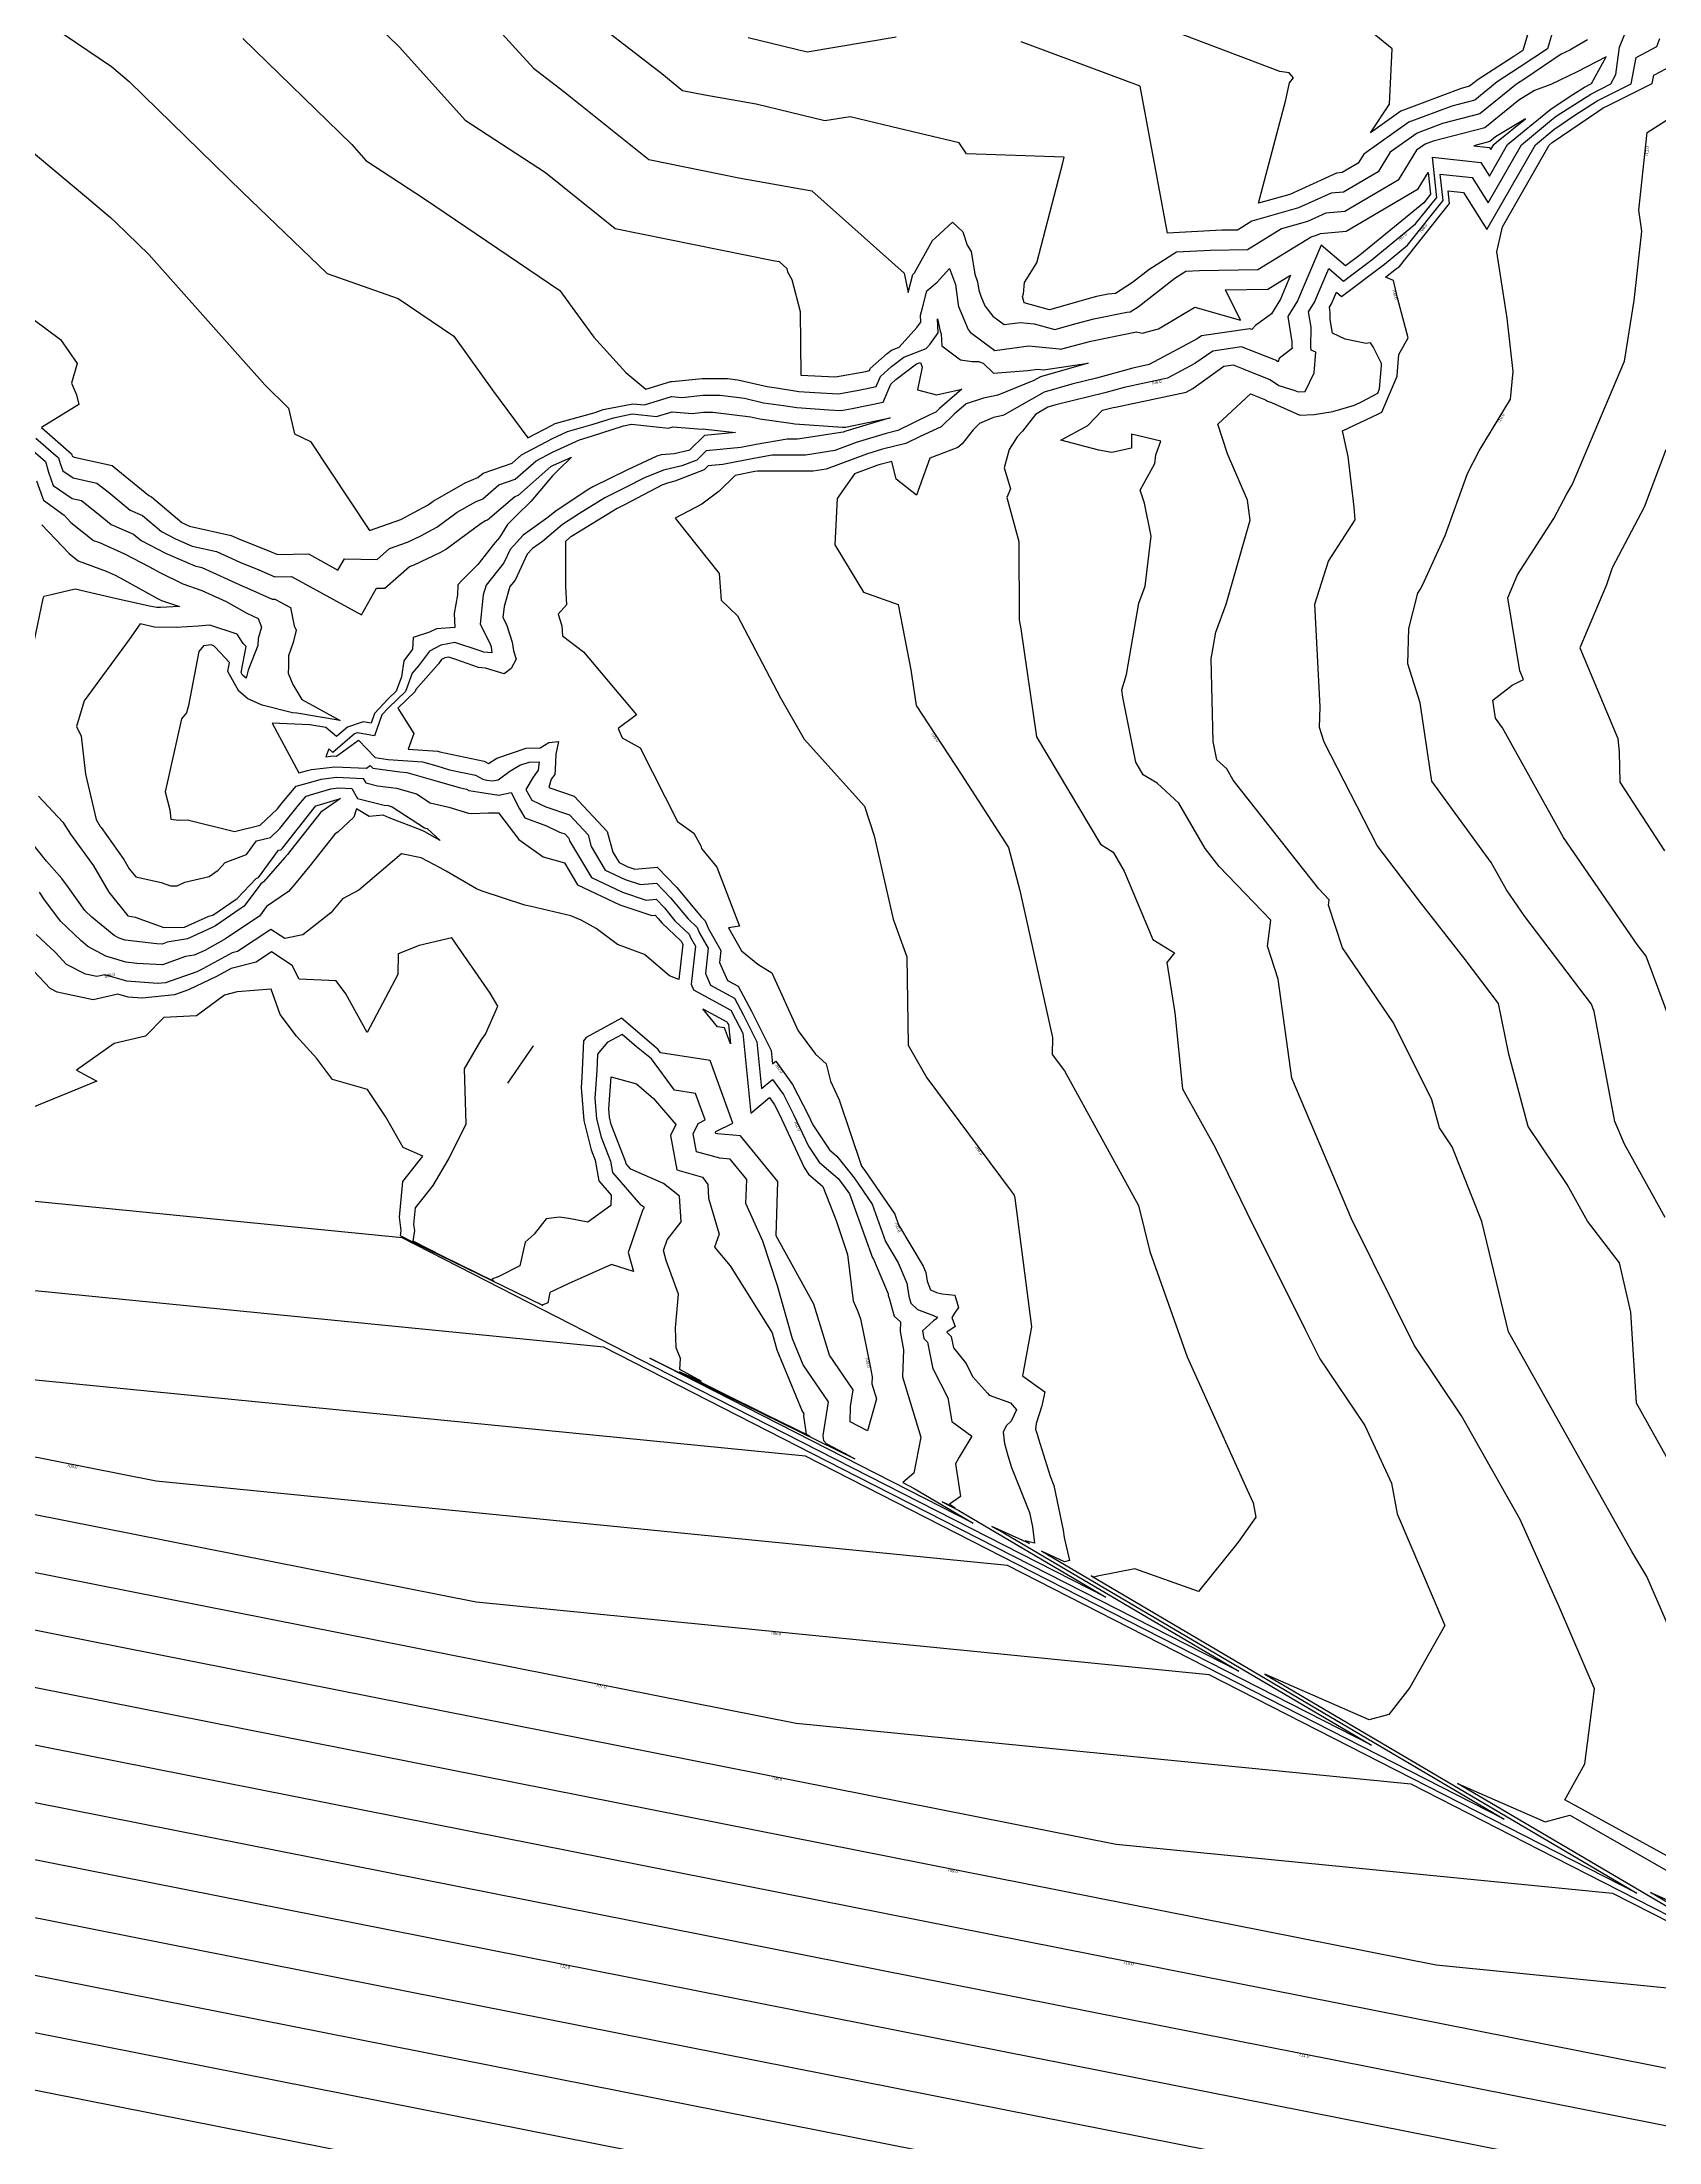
# Model space of a CAD drawing. Extents: x 1684434 to 1702565, y 997334 to 1000228.
# Drawn here: x 1698678.4 to 1698943.5, y 998950.8 to 999294.9 of the extents above; entities that cross this region are included whole.
import ezdxf

# ---------------------------------------------------------------- set-up
doc = ezdxf.new("R2010")
doc.units = 0
doc.layers.add('Default', color=7, linetype='Continuous')

msp = doc.modelspace()

# ---------------------------------------------------------------- linework, layer by layer
at = {"layer": 'Default'}
for points in [[(1698730.91, 999299.98), (1698737.03, 999294.11), (1698747.76, 999282.14), (1698760.92, 999273.52), (1698772.37, 999264.36), (1698798.25, 999259.12), (1698799.25, 999258.94), (1698800.51, 999257.82), (1698800.63, 999257.25), (1698801.35, 999256.01), (1698802.68, 999250.79), (1698802.82, 999240.35), (1698808.49, 999240.05), (1698813.46, 999240.94), (1698814.06, 999241.07), (1698814.2, 999241.41), (1698816.95, 999243.88), (1698817.65, 999244.42), (1698818.93, 999244.9), (1698821.83, 999248.12), (1698822.47, 999249.04), (1698822.43, 999250.14), (1698822.77, 999251.37), (1698823.46, 999254.13), (1698825.15, 999255.57), (1698827.21, 999257.82), (1698828.15, 999255.19), (1698828.58, 999251.86), (1698828.68, 999251.58), (1698830.26, 999247.79), (1698830.59, 999247.37), (1698834.64, 999244.38), (1698840.21, 999245.14), (1698845.15, 999244.63), (1698845.37, 999244.57), (1698845.59, 999244.63), (1698850.37, 999245.93), (1698857.84, 999247.41), (1698858.75, 999247.24), (1698861.46, 999247.95), (1698867.43, 999251.46), (1698874.9, 999249.35), (1698872.46, 999254.29), (1698879.38, 999254.4), (1698883.12, 999256.7), (1698881.46, 999252.77), (1698879.98, 999250.41), (1698877.35, 999248.46), (1698876.78, 999247.81), (1698876.41, 999247.95), (1698868.51, 999246.79), (1698867.78, 999246.27), (1698859.91, 999242.07), (1698857.25, 999241.5), (1698851.28, 999239.86), (1698847.26, 999238.87), (1698842.7, 999237.57), (1698836.28, 999233.86), (1698835.91, 999233.71), (1698834.42, 999233.42), (1698832.08, 999232.42), (1698831.05, 999231.35), (1698829.25, 999229.1), (1698828.54, 999228.47), (1698823.94, 999226.74), (1698821.75, 999220.65), (1698818.43, 999223.31), (1698817.73, 999226.16), (1698815.57, 999225.63), (1698815.27, 999225.54), (1698811.63, 999224.17), (1698808.75, 999220.14), (1698808.37, 999212.53), (1698813.08, 999204.78), (1698818.77, 999202.74), (1698820.87, 999192.05), (1698821.71, 999186.22), (1698829.07, 999174.96), (1698836.84, 999162.93), (1698838.72, 999155.9), (1698844.09, 999131.79), (1698844.01, 999128.99), (1698846.04, 999126.32), (1698858.18, 999104.26), (1698860.04, 999096.73), (1698866.15, 999079.45), (1698875.98, 999057.63), (1698876.95, 999055.52), (1698877.42, 999053.16), (1698874.52, 999049.06), (1698868.01, 999040.98), (1698857.56, 999044.73), (1698851.47, 999043.48), (1698850.86, 999043.34), (1698850.41, 999043.54), (1698850.53, 999043.48), (1698918.14, 999003.69), (1698869.23, 999028.62), (1698836.67, 999045.25), (1698697.09, 999059.05), (1698220.97, 999153.29)], [(1698750.42, 999300.05), (1698758.99, 999290.65), (1698763.93, 999286.83), (1698777.9, 999275.66), (1698792.64, 999272.67), (1698804.63, 999270.53), (1698819.74, 999257.07), (1698820.43, 999253.86), (1698821.18, 999256.84), (1698821.28, 999256.93), (1698821.44, 999257.11), (1698824.39, 999262.38), (1698824.87, 999262.84), (1698827.69, 999265.4), (1698829.36, 999263.82), (1698830.09, 999261.66), (1698830.73, 999260.58), (1698831.34, 999256.89), (1698831.79, 999255.61), (1698831.97, 999254.28), (1698832.3, 999253.29), (1698832.97, 999251.69), (1698834.29, 999250), (1698836.17, 999248.62), (1698838.76, 999248.97), (1698841.05, 999248.73), (1698844.48, 999247.8), (1698847.94, 999248.79), (1698850.84, 999249.57), (1698856.25, 999250.64), (1698856.8, 999250.69), (1698858.09, 999251.53), (1698864.11, 999256.21), (1698865.95, 999257.37), (1698868.18, 999257.49), (1698877.72, 999257.64), (1698886.46, 999263.03), (1698887.37, 999263.28), (1698888, 999263.57), (1698892.21, 999263.95), (1698904.04, 999270.88), (1698905.66, 999273.55), (1698906.05, 999269.98), (1698904.94, 999268.6), (1698894.45, 999260.01), (1698892.11, 999258.25), (1698888.1, 999261.66), (1698884.25, 999252.52), (1698882.63, 999249.96), (1698883.33, 999245.77), (1698883.31, 999244.95), (1698883.4, 999244.73), (1698881.24, 999243.07), (1698881.07, 999242.51), (1698880.64, 999242.8), (1698880.36, 999242.92), (1698875.04, 999244.98), (1698870.34, 999244.29), (1698867.43, 999242.22), (1698862.93, 999239.82), (1698855.83, 999238.31), (1698852.66, 999237.44), (1698844.62, 999235.45), (1698843.31, 999235.08), (1698841.28, 999233.91), (1698839.13, 999231.13), (1698838.29, 999230.24), (1698836.99, 999228.13), (1698836.16, 999225.14), (1698837.18, 999221.73), (1698836.59, 999220.27), (1698838.54, 999213.08), (1698838.6, 999200.22), (1698838.89, 999198.77), (1698841.43, 999181.08), (1698851.92, 999163.46), (1698854.01, 999162.18), (1698855.83, 999159.03), (1698860.51, 999147.85), (1698864.07, 999145.65), (1698862.8, 999144.06), (1698864.13, 999135.82), (1698865.39, 999123.37), (1698870.73, 999113.78), (1698875.95, 999103.11), (1698885.51, 999083.93), (1698887.89, 999079.13), (1698895.26, 999068.18), (1698899.63, 999058.73), (1698900.61, 999053.73), (1698908.41, 999035.44), (1698902.66, 999025.24), (1698899.21, 999020.81), (1698895.98, 999019.97), (1698878.9, 999027.47), (1698939.9, 998991.56), (1698897.79, 999013.03), (1698869.75, 999027.35), (1698749.56, 999039.24), (1698249.78, 999138.16)], [(1698676.14, 999300.16), (1698689.79, 999290.91), (1698692.7, 999288.46), (1698711.27, 999270.33), (1698725.17, 999257), (1698736.77, 999252.9), (1698745.9, 999246.73), (1698752.43, 999237.63), (1698758.06, 999230.05), (1698762.03, 999232.16), (1698762.55, 999232.4), (1698769.09, 999234.24), (1698770.4, 999234.68), (1698775.25, 999235.66), (1698777.18, 999235.45), (1698781.62, 999236.82), (1698783.35, 999236.67), (1698786.72, 999237.04), (1698789.6, 999237.03), (1698793.55, 999236.56), (1698796.69, 999235.82), (1698799.99, 999235.34), (1698802.17, 999235.01), (1698807.38, 999234.65), (1698809.43, 999234.54), (1698811.22, 999234.86), (1698816.3, 999235.92), (1698817.54, 999238.83), (1698818.41, 999239.61), (1698821.75, 999242.17), (1698822.41, 999242.42), (1698822.68, 999241.64), (1698821.91, 999237.91), (1698825.03, 999237.11), (1698829.19, 999238.02), (1698825.57, 999234.86), (1698824.96, 999234.26), (1698823.98, 999233.81), (1698818.73, 999231.26), (1698816.81, 999230.78), (1698811.88, 999229.29), (1698808.36, 999227.97), (1698803.55, 999227.22), (1698798.13, 999227.24), (1698795.35, 999226.75), (1698790, 999225.67), (1698787.61, 999225.45), (1698786.95, 999224.81), (1698782.16, 999222.96), (1698781.12, 999222.71), (1698780.03, 999222.28), (1698773.87, 999219.07), (1698772.69, 999218.49), (1698765.18, 999213.87), (1698765, 999213.76), (1698764.2, 999213.09), (1698764.23, 999205.77), (1698764.38, 999202.7), (1698763, 999201.17), (1698763.61, 999199.24), (1698763.73, 999197.63), (1698767.17, 999195.01), (1698775.88, 999184.65), (1698772.87, 999182.44), (1698773.52, 999180.92), (1698776.44, 999179.23), (1698782.59, 999167.17), (1698785.25, 999165.25), (1698786.41, 999163.19), (1698786.52, 999162.78), (1698789.03, 999159.72), (1698792.75, 999150.01), (1698790.94, 999149.74), (1698793.09, 999145.99), (1698795.75, 999143.83), (1698798.05, 999142.41), (1698802.38, 999132.89), (1698805.21, 999129.08), (1698806.94, 999127.46), (1698807.65, 999124.64), (1698809.11, 999121.59), (1698812.73, 999110.72), (1698813.31, 999109.99), (1698818.2, 999102.81), (1698818.84, 999101.06), (1698822.85, 999094.33), (1698823.31, 999093.26), (1698823.51, 999091.86), (1698824.09, 999090.45), (1698825.05, 999089.97), (1698825.99, 999089.77), (1698828.06, 999089.57), (1698828.67, 999087.52), (1698828.13, 999086.77), (1698827.54, 999085.9), (1698828.09, 999084.42), (1698826.73, 999083.51), (1698827.46, 999082.79), (1698827.82, 999080.95), (1698829.89, 999078.38), (1698830.96, 999076.24), (1698833.44, 999073.52), (1698833.71, 999073.17), (1698837.21, 999071.9), (1698838.18, 999070.75), (1698837.28, 999068.93), (1698836.45, 999068.14), (1698835.99, 999067.08), (1698836.22, 999065.23), (1698836.76, 999063.27), (1698837.37, 999061.34), (1698840.29, 999053.93), (1698840.78, 999051.61), (1698841.13, 999048.91), (1698839.57, 999049.29), (1698840.28, 999048.85), (1698834.12, 999051.65), (1698835.97, 999050.68), (1698874.61, 999027.93), (1698812.11, 999059.79), (1698770.51, 999081.04), (1698592.16, 999098.68)], [(1698954.27, 998992.46), (1698928.05, 999006.85), (1698931.33, 999012.77), (1698932.94, 999025.06), (1698927.21, 999038.36), (1698920.76, 999052.79), (1698911.12, 999069.8), (1698903.36, 999081.34), (1698893.1, 999102.07), (1698883.31, 999125.1), (1698881.08, 999141.37), (1698879.3, 999146.76), (1698879.87, 999151), (1698871.42, 999159.81), (1698869.09, 999162.78), (1698864.8, 999170.2), (1698861.23, 999173.44), (1698858.96, 999174.83), (1698857.73, 999176.9), (1698855.61, 999187.58), (1698855.46, 999188.77), (1698856.21, 999191.27), (1698858.2, 999202.96), (1698859.26, 999205.76), (1698860.27, 999213.93), (1698859.18, 999219.35), (1698858.42, 999221.51), (1698860.84, 999225.88), (1698861, 999227.25), (1698861.82, 999229.53), (1698857, 999230.65), (1698857.03, 999228.35), (1698853.78, 999227.65), (1698851.67, 999228.04), (1698845.46, 999229.69), (1698849.87, 999232.11), (1698852.29, 999234.58), (1698854.04, 999235.01), (1698854.42, 999235.11), (1698865.96, 999237.57), (1698867.08, 999238.17), (1698872.17, 999241.79), (1698873.67, 999242.01), (1698875.36, 999241.35), (1698879.81, 999239.55), (1698881.19, 999238.62), (1698883.79, 999237.83), (1698884.34, 999237.58), (1698885.5, 999237.64), (1698886.98, 999240.73), (1698887.24, 999244.08), (1698886.5, 999244.43), (1698886.41, 999244.9), (1698886.47, 999248.19), (1698886.05, 999250.72), (1698887.03, 999252.27), (1698889.36, 999257.8), (1698891.79, 999255.74), (1698896.46, 999259.27), (1698903.61, 999265.12), (1698907.1, 999269.47), (1698906.37, 999276.07), (1698914.28, 999275.2), (1698915.72, 999272.93), (1698918.69, 999278.12), (1698921.39, 999280.35), (1698925.86, 999283.97), (1698929.4, 999286.32), (1698931.31, 999287.55), (1698932.45, 999288.12), (1698934.84, 999292.49), (1698930.11, 999290.06), (1698925.78, 999287.97), (1698923.09, 999286.98), (1698920.52, 999285.41), (1698914.97, 999280.87), (1698906.48, 999278.7), (1698905.15, 999278.2), (1698903.75, 999277.21), (1698900.76, 999272.28), (1698891.99, 999267.14), (1698888.87, 999266.86), (1698885.9, 999265.51), (1698881.6, 999264.29), (1698876.05, 999260.88), (1698870, 999260.78), (1698864.42, 999260.5), (1698859.84, 999257.59), (1698857.17, 999255.51), (1698854.38, 999253.69), (1698853.19, 999253.59), (1698851.31, 999253.21), (1698850.3, 999252.94), (1698843.6, 999251.03), (1698839.44, 999252.16), (1698839.16, 999253.22), (1698839.3, 999253.67), (1698839.48, 999255.53), (1698841.5, 999258.74), (1698845.74, 999275.11), (1698845.97, 999276.07), (1698829.97, 999276.58), (1698828.77, 999278.39), (1698817.73, 999281.01), (1698810.87, 999282.68), (1698806.74, 999282), (1698795.47, 999284.72), (1698787.04, 999286.22), (1698783.43, 999286.95), (1698780, 999289.69), (1698765.44, 999300.97)], [(1698922.72, 999298.66), (1698921.18, 999293.56), (1698919.72, 999292.57), (1698913.85, 999288.8), (1698912.47, 999287.67), (1698911.05, 999287.3), (1698901.21, 999283.59), (1698896.2, 999280.06), (1698899.34, 999284.74), (1698899.79, 999293.79), (1698892.67, 999299.63)], [(1698711.29, 999295.48), (1698729.17, 999278.11), (1698731.48, 999275.53), (1698741.12, 999269.22), (1698763.31, 999254.2), (1698766.62, 999249.6), (1698768.86, 999246.58), (1698774.09, 999240.75), (1698777.41, 999238.02), (1698781.5, 999239.29), (1698781.71, 999239.27), (1698786.61, 999239.81), (1698790.81, 999239.79), (1698792.48, 999239.59), (1698797.3, 999238.46), (1698798.83, 999238.24), (1698802.5, 999237.68), (1698805.1, 999237.5), (1698808.96, 999237.3), (1698812.34, 999237.9), (1698815.18, 999238.5), (1698815.87, 999240.12), (1698817.68, 999241.75), (1698819.7, 999243.3), (1698823.37, 999244.68), (1698823.98, 999245.36), (1698825.3, 999247.27), (1698825.23, 999249.55), (1698825.67, 999247.53), (1698825.84, 999247.09), (1698825.93, 999245.15), (1698829, 999242.85), (1698830.89, 999242.59), (1698831.94, 999242.57), (1698832.72, 999242.29), (1698834.38, 999240.64), (1698839.98, 999241.09), (1698841.67, 999241.32), (1698842.57, 999241.22), (1698849.9, 999242.29), (1698842.08, 999240.06), (1698841.01, 999239.44), (1698835.11, 999237.04), (1698832.75, 999236.58), (1698829.89, 999235.65), (1698827.93, 999233.95), (1698825.81, 999231.85), (1698822.38, 999230.3), (1698820.04, 999229.16), (1698816.19, 999228.2), (1698813.57, 999227.41), (1698806.95, 999224.92), (1698804.81, 999224.59), (1698795.71, 999224.61), (1698795.24, 999224.53), (1698792.05, 999223.89), (1698789.44, 999221.31), (1698786.59, 999219.2), (1698782.19, 999216.91), (1698789.42, 999207.82), (1698789.77, 999203.45), (1698792.45, 999200.89), (1698799.5, 999187.43), (1698803.36, 999180.66), (1698813.22, 999169.68), (1698814.83, 999164.81), (1698817.95, 999151.19), (1698820.21, 999144.99), (1698820.41, 999130.51), (1698823.48, 999125.16), (1698837.31, 999106.58), (1698837.64, 999106.14), (1698837.76, 999105.92), (1698837.87, 999105.48), (1698840.64, 999084.34), (1698839.16, 999076.34), (1698842.81, 999073.72), (1698842.3, 999071.43), (1698841.42, 999068.51), (1698841.31, 999067.59), (1698841.55, 999066.77), (1698841.76, 999065.99), (1698843.68, 999059.92), (1698844.29, 999058.36), (1698845.81, 999051.06), (1698845.97, 999049.85), (1698846.85, 999046.06), (1698846.06, 999045.87), (1698842.26, 999047.6), (1698843.25, 999047.08), (1698896.37, 999015.81), (1698840.67, 999044.21), (1698803.59, 999063.15), (1698644.62, 999078.87)], [(1698818.42, 999295.7), (1698803.84, 999293.27), (1698794.15, 999295.6)], [(1698931.81, 999295.29), (1698929.42, 999293.9), (1698928.87, 999293.62), (1698927.49, 999292.95), (1698921.5, 999288.92), (1698920.15, 999288.05), (1698914.13, 999283.14), (1698908, 999281.57), (1698903.84, 999279.99), (1698899.43, 999276.89), (1698897.48, 999273.68), (1698891.77, 999270.33), (1698889.74, 999270.15), (1698884.43, 999267.74), (1698876.73, 999265.56), (1698874.38, 999264.12), (1698871.83, 999264.08), (1698862.9, 999263.62), (1698858.43, 999287.68), (1698838.96, 999294.96)], [(1698925.92, 999296.21), (1698925.21, 999293.84), (1698920.61, 999290.75), (1698917, 999288.43), (1698913.3, 999285.4), (1698909.53, 999284.43), (1698902.52, 999281.79), (1698895.11, 999276.57), (1698894.21, 999275.08), (1698891.55, 999273.52), (1698890.61, 999273.44), (1698882.96, 999269.96), (1698877.86, 999268.52), (1698882.35, 999285.43), (1698882.95, 999288.23), (1698883.59, 999289.07), (1698882.88, 999289.9), (1698881.35, 999290.12), (1698863.75, 999296.77)], [(1698951.94, 999019.44), (1698941.54, 999043.46), (1698939.04, 999047.54), (1698918.83, 999083.54), (1698914.45, 999101.64), (1698909.61, 999113.84), (1698907.5, 999116.97), (1698906.29, 999121.55), (1698899.99, 999134.17), (1698891.64, 999146.5), (1698889.33, 999153.49), (1698889.45, 999154.35), (1698887.73, 999156.15), (1698873.72, 999173.97), (1698872.67, 999175.79), (1698871.04, 999177.27), (1698870.4, 999180.31), (1698870.09, 999193.85), (1698870.84, 999198.24), (1698872.56, 999202.78), (1698876.48, 999216.57), (1698876.05, 999219.87), (1698872.78, 999227.44), (1698871.2, 999232.28), (1698876.52, 999237.3), (1698878.97, 999236.3), (1698879.32, 999236.07), (1698879.97, 999235.87), (1698884.65, 999233.77), (1698886.96, 999233.89), (1698890.05, 999234.39), (1698893.58, 999235.43), (1698894.82, 999236.01), (1698897.39, 999237.4), (1698897.69, 999238.1), (1698898.01, 999241.89), (1698898.03, 999242.26), (1698896.66, 999244.98), (1698896.21, 999245.65), (1698895.5, 999245.5), (1698892.03, 999246.24), (1698890, 999247.19), (1698889.6, 999249.46), (1698889.62, 999250.6), (1698889.47, 999251.48), (1698889.81, 999252.02), (1698890.63, 999253.94), (1698891.47, 999253.23), (1698898.48, 999258.53), (1698902.28, 999261.63), (1698908.15, 999268.95), (1698907.66, 999273.3), (1698912.88, 999272.73), (1698915.51, 999268.57), (1698920.97, 999278.09), (1698925.9, 999282.18), (1698926.43, 999282.61), (1698926.84, 999282.88), (1698932.33, 999286.41), (1698935.62, 999288.06), (1698936.45, 999289.58), (1698937.05, 999294.07), (1698937.84, 999296.09)], [(1698946.82, 999059.32), (1698939.8, 999071.84), (1698938.88, 999086.77), (1698937.04, 999094.84), (1698931.79, 999101.68), (1698928.46, 999107.69), (1698922.06, 999117.19), (1698918.91, 999129.05), (1698917.19, 999137.38), (1698911.73, 999144.58), (1698904.27, 999154.12), (1698897.31, 999163.24), (1698888.63, 999180.18), (1698887.87, 999182.58), (1698887.97, 999185.98), (1698887.09, 999202.78), (1698889.3, 999209.87), (1698893.69, 999216.6), (1698893.54, 999218.69), (1698892.53, 999226.99), (1698891.63, 999231.22), (1698897.51, 999233.97), (1698898.05, 999234.26), (1698900.59, 999240.19), (1698900.66, 999240.99), (1698900.83, 999243.73), (1698902.37, 999246.44), (1698900.63, 999253), (1698899.98, 999255.86), (1698898.67, 999256.4), (1698900.5, 999257.79), (1698900.94, 999258.15), (1698909.19, 999268.44), (1698908.96, 999270.54), (1698911.48, 999270.26), (1698915.3, 999264.22), (1698923.24, 999278.06), (1698926.28, 999280.58), (1698929.73, 999282.95), (1698933.35, 999285.27), (1698936.63, 999286.92), (1698938.93, 999288.06), (1698939.77, 999292.38), (1698943.18, 999294.22), (1698943.67, 999295.49)], [(1698944.53, 999102.26), (1698937.88, 999114.29), (1698936.28, 999118.03), (1698932.89, 999136.04), (1698932.43, 999137.27), (1698921.5, 999151.62), (1698918.49, 999156), (1698915.99, 999160.49), (1698906.27, 999173.78), (1698904.34, 999186.63), (1698902.31, 999193.03), (1698902.49, 999198.83), (1698903.96, 999204.59), (1698904.35, 999205.22), (1698904.8, 999206.04), (1698908.47, 999214.05), (1698912.12, 999224.22), (1698914.04, 999227.91), (1698919.19, 999236.41), (1698919.6, 999240.95), (1698918.6, 999249.65), (1698916.94, 999260.55), (1698917.83, 999264.64), (1698925.51, 999278.03), (1698926.02, 999278.45), (1698933.46, 999283.56), (1698934.36, 999284.14), (1698935.18, 999284.55), (1698942.41, 999288.13), (1698942.68, 999289.5), (1698944.72, 999290.6)], [(1698916.73, 999279.37), (1698915.8, 999278.61), (1698913.18, 999277.94), (1698915.69, 999277.66), (1698915.93, 999277.29), (1698916.42, 999278.15), (1698916.87, 999278.52), (1698921.61, 999282.36), (1698916.73, 999279.37)], [(1698948.66, 999125.59), (1698941.39, 999145.13), (1698939.93, 999147.05), (1698927.85, 999164.57), (1698917.85, 999182.55), (1698916.71, 999184.11), (1698916.27, 999187.07), (1698919.43, 999189.52), (1698921.27, 999190.48), (1698920.7, 999191.86), (1698918.74, 999203.82), (1698920.34, 999207.59), (1698926.29, 999216.84), (1698928.39, 999220.89), (1698929.28, 999222.35), (1698937.86, 999242.61), (1698939.44, 999252.58), (1698940.71, 999263.95), (1698940.22, 999267.35), (1698941.6, 999280.1), (1698946.52, 999283.28)], [(1698672.27, 999280.71), (1698685.66, 999269.49), (1698689.63, 999266.16), (1698690.48, 999265.33), (1698695.93, 999260.1), (1698714.9, 999238.74), (1698718.8, 999234.92), (1698719.8, 999230.74), (1698722.4, 999229.48), (1698732.08, 999214.89), (1698737.22, 999216.69), (1698741.69, 999219.07), (1698742.52, 999219.69), (1698747.76, 999222.66), (1698749.85, 999223.54), (1698750.7, 999224.26), (1698755.49, 999225.91), (1698757.01, 999227.26), (1698762.07, 999229.95), (1698764.53, 999231.08), (1698768.78, 999232.28), (1698772.07, 999233.36), (1698775.14, 999233.99), (1698779.14, 999233.55), (1698781.73, 999234.35), (1698784.99, 999234.07), (1698786.83, 999234.27), (1698788.4, 999234.27), (1698794.62, 999233.52), (1698796.08, 999233.18), (1698801.15, 999232.44), (1698801.84, 999232.33), (1698809.65, 999231.8), (1698809.89, 999231.79), (1698810.11, 999231.82), (1698817.43, 999233.35), (1698810.18, 999231.17), (1698809.77, 999231.01), (1698802.28, 999229.86), (1698800.56, 999229.86), (1698795.46, 999228.96), (1698792.98, 999228.46), (1698787.31, 999227.95), (1698785.76, 999226.42), (1698783.28, 999225.47), (1698780.31, 999224.77), (1698777.16, 999223.51), (1698774.08, 999221.91), (1698770.69, 999220.25), (1698766.49, 999217.67), (1698763.75, 999215.86), (1698760.43, 999213.09), (1698758.8, 999211.94), (1698757.95, 999210.99), (1698755.95, 999206.74), (1698755.12, 999205.7), (1698754.17, 999202.42), (1698753.96, 999200.64), (1698754.57, 999199.46), (1698755.47, 999196.57), (1698755.68, 999195.15), (1698756.15, 999193.78), (1698755.32, 999192.27), (1698754.16, 999191.41), (1698751.13, 999192.33), (1698749.93, 999192.42), (1698746.22, 999193.74), (1698745.08, 999194.11), (1698744.43, 999193.99), (1698743.9, 999193.71), (1698743.38, 999193.02), (1698739.67, 999188.83), (1698739.55, 999188.48), (1698736.74, 999185.78), (1698739.35, 999181.61), (1698738.45, 999179.05), (1698743.31, 999178.7), (1698743.46, 999178.66), (1698743.59, 999178.62), (1698750.9, 999177.09), (1698751.6, 999176.7), (1698752.98, 999177.56), (1698757.75, 999179.18), (1698760.09, 999179.26), (1698761.49, 999180.15), (1698763.05, 999180.29), (1698762.64, 999178.24), (1698762.54, 999175.71), (1698762.46, 999174.9), (1698761.87, 999174.11), (1698761.48, 999172.78), (1698765.66, 999171.34), (1698771.05, 999165.54), (1698771.99, 999162.16), (1698773, 999160.44), (1698774.46, 999159.75), (1698775.57, 999159.38), (1698779.27, 999159.69), (1698782.48, 999156.39), (1698786.44, 999151.55), (1698787.11, 999150.92), (1698787.65, 999149.61), (1698789.68, 999146.07), (1698789.46, 999144.07), (1698790.8, 999141.13), (1698792.53, 999140.18), (1698794.71, 999136.09), (1698797.95, 999129.64), (1698798.17, 999127.46), (1698798.69, 999127.89), (1698801.46, 999124.08), (1698803.99, 999119.11), (1698804.76, 999117.45), (1698807.52, 999113.35), (1698808.69, 999112.33), (1698811.57, 999108.76), (1698814.48, 999104.48), (1698816.7, 999098.36), (1698818.78, 999094.88), (1698820.21, 999091.52), (1698820.52, 999089.4), (1698820.86, 999088.24), (1698821.95, 999087.23), (1698824.54, 999086.25), (1698824.9, 999086.07), (1698825.19, 999086.01), (1698825.06, 999085.81), (1698825.09, 999085.72), (1698824.54, 999085.35), (1698822.76, 999083.73), (1698822.97, 999082.47), (1698823.6, 999081.86), (1698824.45, 999077.5), (1698824.58, 999077.34), (1698826.89, 999072.74), (1698827.54, 999068.84), (1698830.83, 999066.47), (1698828.76, 999062.99), (1698828.16, 999061.92), (1698828.99, 999056.54), (1698827.21, 999055.29), (1698828.11, 999054.73), (1698825.97, 999055.71), (1698828.69, 999054.27), (1698852.84, 999040.06), (1698783.55, 999075.38), (1698737.43, 999098.94), (1698539.69, 999118.5)], [(1698677.14, 999249.33), (1698681.41, 999246.19), (1698684.18, 999242.23), (1698683.2, 999239.01), (1698684.06, 999237.1), (1698684.44, 999235.5), (1698678.28, 999231.75), (1698683.25, 999227.43), (1698683.29, 999227.27), (1698683.36, 999227.07), (1698683.65, 999226.88), (1698689.91, 999225.51), (1698690.21, 999225.27), (1698695.92, 999220.59), (1698696.35, 999220.4), (1698701.3, 999216.19), (1698701.88, 999215.9), (1698702.56, 999215.6), (1698709.41, 999214.07), (1698710.37, 999213.64), (1698715.95, 999211.38), (1698716.99, 999210.92), (1698722.07, 999211.04), (1698726.91, 999208.39), (1698727.96, 999210.23), (1698733.34, 999210.14), (1698735.37, 999211.94), (1698738.3, 999212.97), (1698740.5, 999214.02), (1698743.1, 999215.41), (1698746.45, 999217.89), (1698749.44, 999219.58), (1698750.64, 999220.09), (1698753.31, 999222.36), (1698755.99, 999223.28), (1698759.42, 999226.3), (1698762.11, 999227.73), (1698766.5, 999229.76), (1698768.48, 999230.32), (1698773.73, 999232.05), (1698775.03, 999232.31), (1698781.1, 999231.65), (1698781.84, 999231.87), (1698786.63, 999231.47), (1698786.93, 999231.51), (1698787.2, 999231.5), (1698792.12, 999230.91), (1698787.01, 999230.45), (1698784.57, 999228.04), (1698784.41, 999227.98), (1698782.02, 999227.42), (1698779.89, 999227.29), (1698779.17, 999227.05), (1698774.29, 999224.75), (1698768.69, 999222.02), (1698767.8, 999221.47), (1698762.49, 999217.96), (1698761.33, 999217), (1698757.28, 999214.12), (1698755.14, 999211.74), (1698754.11, 999209.55), (1698751.2, 999205.9), (1698750.74, 999204.32), (1698750.21, 999199.55), (1698751.82, 999196.43), (1698752.01, 999195.82), (1698752.15, 999194.84), (1698750.84, 999194.94), (1698750.06, 999195.22), (1698746.08, 999196.53), (1698743.79, 999196.1), (1698741.94, 999195.12), (1698740.12, 999192.68), (1698739.06, 999191.49), (1698738.01, 999188.51), (1698735.19, 999185.79), (1698734.11, 999184.64), (1698732.91, 999181.21), (1698730.08, 999181.71), (1698729.65, 999181.57), (1698726.1, 999178.5), (1698725.4, 999179.08), (1698724.92, 999177.78), (1698726.06, 999177.92), (1698726.67, 999177.89), (1698730.26, 999180.52), (1698733.04, 999177.65), (1698735.17, 999177.36), (1698740.77, 999176.95), (1698743.12, 999176.28), (1698745.19, 999175.67), (1698749.45, 999174.78), (1698750.67, 999174.1), (1698751.35, 999173.98), (1698752.25, 999173.86), (1698753.18, 999174.04), (1698755.12, 999175.41), (1698756.73, 999176.41), (1698758.25, 999176.93), (1698759.89, 999176.99), (1698759.75, 999175.57), (1698758.9, 999174.43), (1698757.73, 999172.41), (1698758.69, 999170.68), (1698760.99, 999169.59), (1698764.89, 999168.25), (1698767.92, 999164.99), (1698768.44, 999163.09), (1698770.73, 999159.23), (1698774.01, 999157.68), (1698776.51, 999156.84), (1698779.16, 999157.06), (1698781.46, 999154.7), (1698784.31, 999151.23), (1698785.8, 999149.81), (1698786.18, 999148.89), (1698787.6, 999146.41), (1698787.15, 999142.28), (1698788.01, 999140.37), (1698791.92, 999138.24), (1698793.4, 999135.45), (1698795.61, 999131.06), (1698796.38, 999123.41), (1698798.18, 999124.91), (1698799.98, 999122.43), (1698801.63, 999119.19), (1698804.05, 999113.97), (1698805.8, 999111.37), (1698808.92, 999108.66), (1698809.83, 999107.52), (1698810.76, 999106.16), (1698814.57, 999095.66), (1698814.7, 999095.44), (1698817.1, 999089.77), (1698817.14, 999089.52), (1698817.28, 999089.06), (1698818.12, 999086.12), (1698819.13, 999085.16), (1698819.12, 999083.61), (1698819.66, 999080.58), (1698819.5, 999076.2), (1698822.49, 999066.27), (1698821.31, 999060.4), (1698819.54, 999058.86), (1698821.41, 999057.87), (1698831.07, 999052.18), (1698778.04, 999079.22), (1698811.64, 999062.74), (1698810.32, 999063.44), (1698810.03, 999063.6), (1698807.01, 999065.2), (1698806.59, 999065.71), (1698806.47, 999066.56), (1698807.35, 999072.08), (1698803.18, 999078.15), (1698801.42, 999082.41), (1698799, 999091.1), (1698796.56, 999098.39), (1698793.79, 999104.57), (1698793.93, 999108.53), (1698791.21, 999111.87), (1698789.51, 999112.01), (1698785.68, 999113.07), (1698785.13, 999115.99), (1698785.97, 999117.7), (1698787.13, 999118.28), (1698785.56, 999122.61), (1698782.12, 999123.15), (1698778.31, 999128.29), (1698775.88, 999130.24), (1698773.5, 999132.28), (1698771.03, 999130.96), (1698769.49, 999129.05), (1698769.38, 999126.39), (1698769.04, 999121.83), (1698769.32, 999118.45), (1698770.07, 999115.44), (1698771.59, 999111.53), (1698771.91, 999109.67), (1698776.51, 999104.36), (1698776.87, 999104.21), (1698777.05, 999104.06), (1698777.07, 999103.78), (1698776.91, 999103.58), (1698774.48, 999096.56), (1698775.35, 999093.41), (1698771.79, 999094.59), (1698764.66, 999091.44), (1698761.67, 999089.99), (1698761.3, 999088.29), (1698760.41, 999087.93), (1698760.49, 999087.86), (1698739.52, 999098.08), (1698737.15, 999099.3), (1698737.28, 999100.14), (1698737, 999102.33), (1698737.53, 999108.16), (1698740.83, 999112.33), (1698737.58, 999113.78), (1698734.69, 999118.83), (1698731.74, 999123.28), (1698726.04, 999124.9), (1698723.39, 999128.38), (1698720.1, 999131.98), (1698717.43, 999135.57), (1698715.95, 999139.69), (1698710.4, 999139.29), (1698708.32, 999138.74), (1698703.7, 999135.33), (1698698.35, 999135.08), (1698695.36, 999131.99), (1698690.23, 999130.82), (1698684.05, 999126.42), (1698687.36, 999124.61), (1698675.38, 999119.7)], [(1698677.4, 999230.02), (1698681.1, 999226.8), (1698681.36, 999225.86), (1698681.79, 999224.67), (1698683.48, 999223.51), (1698687.4, 999222.65), (1698689.21, 999221.2), (1698692.83, 999218.23), (1698694.87, 999217.33), (1698697.97, 999214.7), (1698700.26, 999213.53), (1698703, 999212.33), (1698707, 999211.44), (1698710.83, 999209.69), (1698713.95, 999208.43), (1698716.55, 999207.27), (1698719.32, 999207.33), (1698730.78, 999201.08), (1698733.25, 999205.42), (1698734.6, 999205.4), (1698738.66, 999209), (1698739.39, 999209.25), (1698743.77, 999211.35), (1698744.52, 999211.75), (1698750.38, 999216.08), (1698751.12, 999216.51), (1698751.42, 999216.63), (1698755.92, 999220.46), (1698756.49, 999220.65), (1698761.83, 999225.35), (1698762.15, 999225.51), (1698765.19, 999226.92), (1698763.07, 999224.8), (1698762.08, 999223.86), (1698758.51, 999219.64), (1698756.17, 999217.33), (1698754.73, 999215.87), (1698753.42, 999213.71), (1698752.34, 999212.5), (1698752.27, 999212.36), (1698749.85, 999209.32), (1698747.2, 999206.69), (1698746.58, 999205.97), (1698746.52, 999204.35), (1698745.98, 999201.28), (1698746.09, 999198.99), (1698743.05, 999198.78), (1698741.93, 999198.23), (1698739.25, 999197.35), (1698739.14, 999195.4), (1698737.72, 999193.49), (1698737.32, 999190.91), (1698736.48, 999188.53), (1698735.17, 999187.27), (1698732.92, 999184.88), (1698732.36, 999183.29), (1698731.04, 999183.52), (1698728.46, 999182.66), (1698726.69, 999181.12), (1698724.95, 999182.58), (1698722.28, 999183.04), (1698716.15, 999183.28), (1698720.52, 999175.15), (1698721.93, 999175.53), (1698722.57, 999175.73), (1698726.38, 999176.17), (1698731.57, 999175.94), (1698732.17, 999176.38), (1698732.63, 999175.9), (1698737.05, 999175.3), (1698738.23, 999175.21), (1698742.78, 999173.91), (1698746.78, 999172.73), (1698748, 999172.47), (1698748.35, 999172.28), (1698750.49, 999171.91), (1698753.31, 999171.52), (1698755.29, 999171.91), (1698756.7, 999169.26), (1698757.55, 999167.81), (1698761.11, 999166.47), (1698763.24, 999165.46), (1698764.11, 999165.16), (1698764.78, 999164.44), (1698764.9, 999164.01), (1698768.46, 999158.01), (1698773.56, 999155.61), (1698777.45, 999154.3), (1698779.06, 999154.44), (1698780.44, 999153.01), (1698782.17, 999150.91), (1698784.5, 999148.7), (1698784.71, 999148.17), (1698785.52, 999146.75), (1698784.83, 999140.5), (1698785.23, 999139.61), (1698791.31, 999136.29), (1698792.1, 999134.81), (1698793.27, 999132.47), (1698794.59, 999119.37), (1698797.67, 999121.93), (1698798.5, 999120.77), (1698799.27, 999119.27), (1698803.34, 999110.49), (1698804.08, 999109.39), (1698806.41, 999107.36), (1698808.62, 999101.81), (1698810.48, 999096.24), (1698811.39, 999088.61), (1698812.17, 999086.89), (1698812.58, 999085.7), (1698814.17, 999077.92), (1698814.48, 999076.15), (1698814.44, 999075.05), (1698815.19, 999072.57), (1698813.76, 999067.34), (1698810.91, 999068.79), (1698810.97, 999071.32), (1698811.41, 999074.02), (1698807.5, 999079.7), (1698806.01, 999084.51), (1698804.94, 999088.06), (1698798.76, 999099.27), (1698799.06, 999108.19), (1698792.94, 999115.69), (1698789.12, 999116.01), (1698788.87, 999116.07), (1698788.84, 999116.26), (1698788.89, 999116.37), (1698791.65, 999117.73), (1698787.93, 999127.99), (1698779.8, 999129.26), (1698779.35, 999129.87), (1698779.06, 999130.1), (1698773.43, 999134.93), (1698767.6, 999131.81), (1698767.15, 999131.26), (1698766.9, 999125.28), (1698766.78, 999123.57), (1698767.22, 999118.16), (1698768.43, 999113.35), (1698769.07, 999111.69), (1698769.66, 999108.27), (1698771.7, 999105.92), (1698771.65, 999104.23), (1698767.87, 999101.51), (1698764.75, 999102.11), (1698763.23, 999102.35), (1698761.07, 999102.06), (1698759.09, 999099.54), (1698757.59, 999098.23), (1698756.72, 999094.39), (1698753.31, 999092.63), (1698752.14, 999092.16), (1698752.53, 999091.79), (1698744.14, 999095.88), (1698739.23, 999098.41), (1698739.5, 999100.14), (1698739.37, 999101.15), (1698739.61, 999103.87), (1698742.51, 999107.53), (1698745.1, 999111.9), (1698747.91, 999117.64), (1698747.66, 999126.66), (1698750.42, 999131.33), (1698751.12, 999132.35), (1698753.15, 999136.94), (1698751.89, 999139.03), (1698745.56, 999148.11), (1698740.22, 999146.88), (1698736.79, 999145.52), (1698736.71, 999142.1), (1698731.68, 999132.59), (1698728.18, 999138.96), (1698726.62, 999141.07), (1698720.54, 999141.37), (1698719.42, 999143.6), (1698716.04, 999145.81), (1698713.49, 999144.13), (1698709.42, 999143.08), (1698707.1, 999141.81), (1698702.39, 999139.58), (1698700.11, 999138.79), (1698694.83, 999138.22), (1698692.51, 999138.4), (1698690.82, 999138.89), (1698686.8, 999137.97), (1698680.87, 999139.19), (1698679.71, 999139.79), (1698674.36, 999145.51)], [(1698676.52, 999228.29), (1698678.96, 999226.17), (1698679.44, 999224.45), (1698680.21, 999222.26), (1698683.32, 999220.13), (1698684.89, 999219.79), (1698688.21, 999217.13), (1698689.74, 999215.88), (1698693.4, 999214.26), (1698694.64, 999213.21), (1698698.65, 999211.17), (1698703.44, 999209.06), (1698704.58, 999208.8), (1698711.29, 999205.74), (1698711.95, 999205.47), (1698716.1, 999203.61), (1698716.57, 999203.63), (1698719.12, 999202.23), (1698719.72, 999199.27), (1698720.04, 999198.55), (1698719.59, 999196.51), (1698718.81, 999194.34), (1698718.81, 999192.55), (1698718.76, 999191.49), (1698719.53, 999189.65), (1698721.01, 999187.17), (1698727.28, 999183.75), (1698720.16, 999184.96), (1698719.44, 999184.99), (1698714.48, 999186.24), (1698712.12, 999187.28), (1698710.67, 999188.53), (1698708.85, 999191.78), (1698709.14, 999193.26), (1698706.76, 999195.77), (1698706.64, 999195.94), (1698706.12, 999196.12), (1698704.86, 999195.99), (1698704.08, 999195.04), (1698702.39, 999186.19), (1698702.06, 999184.99), (1698701.28, 999184), (1698698.59, 999172.07), (1698699.33, 999169.07), (1698699.49, 999167.56), (1698700.83, 999167.38), (1698702.25, 999167.46), (1698709.95, 999165.55), (1698714.18, 999166.61), (1698717.01, 999169.27), (1698717.77, 999170.22), (1698720.06, 999172.97), (1698722.46, 999173.62), (1698724.16, 999174.13), (1698726.7, 999174.43), (1698731.06, 999174.23), (1698731.47, 999173.51), (1698733.4, 999173.02), (1698736.52, 999172.65), (1698739.78, 999171.72), (1698742.01, 999170.27), (1698745.11, 999169.51), (1698748.29, 999168.55), (1698748.8, 999168.49), (1698751.59, 999168.59), (1698753.22, 999168.61), (1698756.55, 999164.21), (1698760.56, 999161.42), (1698764.04, 999160.43), (1698766.19, 999156.8), (1698773.11, 999153.54), (1698778.39, 999151.77), (1698778.95, 999151.81), (1698779.43, 999151.31), (1698780.03, 999150.58), (1698783.19, 999147.58), (1698783.24, 999147.45), (1698783.45, 999147.1), (1698782.8, 999141.3), (1698781.3, 999141.9), (1698777.19, 999145.38), (1698772.73, 999147.02), (1698769.25, 999149.65), (1698766.78, 999151.03), (1698765.09, 999151.74), (1698758.61, 999153.26), (1698757.56, 999153.48), (1698750.56, 999155.75), (1698749.64, 999156.14), (1698744.67, 999159.03), (1698743.69, 999159.6), (1698740.58, 999161.25), (1698737.33, 999161.89), (1698730.32, 999155.93), (1698727.64, 999154.52), (1698725.73, 999152.19), (1698721.18, 999148.6), (1698718.2, 999148), (1698715.92, 999149.49), (1698710.43, 999145.88), (1698709.57, 999145.66), (1698704.77, 999143.02), (1698703.78, 999142.55), (1698698.64, 999140.76), (1698697.32, 999140.61), (1698692.31, 999141), (1698688.68, 999142.06), (1698687.4, 999141.77), (1698685.51, 999142.16), (1698682.43, 999143.76), (1698680.57, 999145.75), (1698677.44, 999148.64)], [(1698944.66, 999228.08), (1698941.1, 999218.72), (1698935.81, 999208.74), (1698934.9, 999205.99), (1698930.51, 999195.64), (1698936.74, 999180.81), (1698937, 999178.53), (1698937.1, 999173.63), (1698944.39, 999162.37)], [(1698677.51, 999223.04), (1698678.49, 999220.27), (1698678.61, 999219.84), (1698682, 999217.37), (1698683.12, 999216.19), (1698686.82, 999213.26), (1698687.79, 999212.9), (1698691.9, 999211.05), (1698696, 999208.91), (1698697.58, 999208.03), (1698701.5, 999206.13), (1698704.57, 999205.05), (1698708.58, 999203.22), (1698711.96, 999201.33), (1698713.81, 999200.48), (1698714.4, 999199.01), (1698713.82, 999197.18), (1698713.77, 999196.05), (1698712.18, 999191.98), (1698711.88, 999190.67), (1698711.27, 999191.19), (1698711.06, 999191.58), (1698711.88, 999195.86), (1698711.38, 999196.38), (1698710.36, 999197.86), (1698705.9, 999199.37), (1698704.01, 999199.18), (1698700.38, 999198.99), (1698696.82, 999199.05), (1698694.49, 999199.56), (1698692.7, 999197), (1698685.31, 999186.96), (1698684.04, 999182.77), (1698684.82, 999181.15), (1698685.54, 999174.94), (1698687.26, 999167.5), (1698687.95, 999166.39), (1698688.1, 999166.19), (1698691.81, 999160.93), (1698692.69, 999159.43), (1698693.78, 999158.1), (1698697.95, 999157.16), (1698699.44, 999156.63), (1698700.53, 999156.64), (1698701.8, 999157.22), (1698705.79, 999158.19), (1698707.28, 999159.21), (1698708.44, 999160.44), (1698711.92, 999161.76), (1698713.55, 999164), (1698715.86, 999164.58), (1698717.41, 999166.03), (1698720.43, 999169.86), (1698721.68, 999171.35), (1698722.98, 999171.71), (1698725.76, 999172.54), (1698727.03, 999172.69), (1698729.21, 999172.59), (1698730.13, 999170.95), (1698734.47, 999169.86), (1698735.12, 999169.78), (1698735.81, 999169.58), (1698741.08, 999166.16), (1698741.27, 999166.11), (1698741.55, 999166.02), (1698743.67, 999164.07), (1698741.18, 999165.49), (1698740.74, 999165.72), (1698735.32, 999167.76), (1698734.31, 999168.21), (1698732.01, 999168.02), (1698729.95, 999169.28), (1698729.52, 999167.89), (1698726.96, 999165.5), (1698726.42, 999165.13), (1698725.6, 999164.09), (1698722.28, 999159.9), (1698719.78, 999156.85), (1698718.78, 999155.71), (1698715.2, 999153.23), (1698714.04, 999151.67), (1698710.15, 999149.1), (1698708.45, 999147.94), (1698705.06, 999146.07), (1698703.34, 999145.29), (1698701.92, 999145.05), (1698698.12, 999143.69), (1698693.95, 999143.93), (1698692.14, 999144.14), (1698688.86, 999145.11), (1698685.9, 999146.71), (1698684.74, 999147.67), (1698681.41, 999150.83), (1698680.97, 999151.46), (1698678.81, 999154.37), (1698677.95, 999155.62)], [(1698678.37, 999215.83), (1698682.86, 999211.09), (1698684.33, 999209.91), (1698688.93, 999208.19), (1698690.36, 999207.55), (1698691.79, 999206.81), (1698697.33, 999203.74), (1698697.98, 999203.42), (1698700.91, 999202.4), (1698697.8, 999202.24), (1698697.2, 999202.25), (1698696.04, 999202.5), (1698690.36, 999203.75), (1698687.32, 999204.46), (1698683.8, 999205.26), (1698679.65, 999204.29), (1698678.68, 999204.04), (1698678.54, 999203.74), (1698677.06, 999196.64)], [(1698677.81, 999171.31), (1698681.81, 999167.09), (1698683.07, 999165.09), (1698685.42, 999161.87), (1698686.81, 999159.9), (1698689.33, 999155.59), (1698692.47, 999151.75), (1698693.66, 999151.48), (1698698.37, 999149.83), (1698701.77, 999149.84), (1698705.76, 999151.66), (1698706.42, 999151.82), (1698710.39, 999154.55), (1698713.48, 999157.83), (1698713.89, 999157.98), (1698717.16, 999162.46), (1698717.55, 999162.55), (1698717.8, 999162.79), (1698723.08, 999169.49), (1698723.29, 999169.74), (1698723.51, 999169.8), (1698727.35, 999170.95), (1698724.08, 999168.7), (1698719.17, 999162.47), (1698718.62, 999161.77), (1698718.2, 999161.26), (1698714.69, 999157.27), (1698714.27, 999156.98), (1698711.52, 999153.29), (1698710.87, 999152.86), (1698706.86, 999150.11), (1698706.3, 999149.8), (1698702.23, 999147.95), (1698698.89, 999147.39), (1698698.09, 999147.1), (1698697.21, 999147.15), (1698692, 999147.76), (1698691.06, 999148.04), (1698690.22, 999148.5), (1698686.57, 999151.5), (1698685.41, 999152.6), (1698682.75, 999156.35), (1698681.62, 999157.87), (1698679.15, 999160.66), (1698676.05, 999164.51)], [(1698791.25, 999130.76), (1698790.31, 999133.36), (1698789.14, 999133.55), (1698786.72, 999136.51), (1698790.7, 999134.34), (1698790.8, 999134.16), (1698790.93, 999133.89), (1698791.25, 999130.76)], [(1698754.75, 999124.28), (1698758.95, 999130.41)], [(1698278.6, 999123.03), (1698802.02, 999019.42), (1698902.83, 999009.46), (1698926.34, 998997.44), (1698961.67, 998979.44), (1698910.5, 999009.55), (1698924.83, 999003.26), (1698928.89, 999004.32), (1699030.71, 998946.2)], [(1698804.27, 999066.44), (1698797.04, 999069.99), (1698782.9, 999076.99), (1698786.49, 999075.49), (1698782.96, 999077.38), (1698783.06, 999079.2), (1698782.37, 999080.93), (1698782.24, 999084.22), (1698782.75, 999089.74), (1698780.75, 999095.24), (1698780.29, 999096.9), (1698780.89, 999098.65), (1698783.19, 999101.59), (1698782.92, 999105.76), (1698780.28, 999107.86), (1698774.94, 999110.18), (1698774.17, 999111.06), (1698774.12, 999111.37), (1698771.72, 999117.54), (1698771.42, 999118.75), (1698771.31, 999120.1), (1698771.69, 999125.35), (1698775.86, 999124.19), (1698778.66, 999121.8), (1698782.3, 999117.53), (1698781.41, 999115.73), (1698782.48, 999110.07), (1698786.67, 999108.91), (1698787.54, 999107.69), (1698787.68, 999105.47), (1698789.39, 999099.58), (1698788.66, 999097.41), (1698791.23, 999094.34), (1698798.09, 999083.38), (1698798.86, 999080.59), (1698803.03, 999070.52), (1698803.29, 999070.13), (1698803.24, 999069.79), (1698803.68, 999066.79), (1698803.73, 999066.73), (1698804.08, 999066.54), (1698804.12, 999066.53), (1698804.27, 999066.44)], [(1698307.42, 999107.89), (1698854.49, 998999.61), (1698935.91, 998991.56), (1698954.9, 998981.86), (1698983.43, 998967.31), (1698942.11, 998991.64), (1698953.68, 998986.56), (1698956.96, 998987.41), (1699039.2, 998940.47)], [(1698336.24, 999092.76), (1698906.96, 998979.8), (1698968.99, 998973.66), (1698983.46, 998966.27), (1699005.2, 998955.19), (1698973.71, 998973.72), (1698982.53, 998969.85), (1698985.03, 998970.5), (1699047.69, 998934.74)], [(1698365.06, 999077.63), (1698959.42, 998959.98), (1699002.07, 998955.76), (1699012.02, 998950.68)], [(1698393.87, 999062.49), (1699011.89, 998940.17)], [(1699064.36, 998920.35), (1698422.69, 999047.36)], [(1698451.51, 999032.23), (1699088.06, 998906.23)], [(1698480.33, 999017.09), (1699104.57, 998893.53)], [(1698509.14, 999001.96), (1699121.09, 998880.84)], [(1698537.96, 998986.83), (1699137.6, 998868.14)]]:
    msp.add_lwpolyline(points, dxfattribs=at)

# ---------------------------------------------------------------- texts
for s, rotation, p in [(' 711.0', 83.8246, (1698941.65, 999275.92)), (' 708.0', 51.2706, (1698904.36, 999263.43)), (' 707.0', 39.2799, (1698900.79, 999262.16)), (' 709.0', 282.8386, (1698899.76, 999254.57)), (' 706.0', 12.0223, (1698860.12, 999238.71)), (' 710.0', 58.7849, (1698917.24, 999232.23)), (' 705.0', 303.1812, (1698824.02, 999181.77)), (' 699.0', 12.8998, (1698688.52, 999141.51)), (' 702.0', 306.0878, (1698798.41, 999127.42)), (' 701.0', 294.8859, (1698801.56, 999118.15)), (' 704.0', 306.6715, (1698831.18, 999113.97)), (' 703.0', 289.9145, (1698818.11, 999101.6)), (' 700.0', 281.5508, (1698813.33, 999079.52)), (' 705.0', 348.8041, (1698682.26, 999061.48)), (' 706.0', 354.3524, (1698797.62, 999033.98)), (' 707.0', 348.8041, (1698768.99, 999025.45)), (' 708.0', 348.8041, (1698797.81, 999010.32)), (' 709.0', 348.8041, (1698826.62, 998995.19)), (' 712.0', 348.8041, (1698763.03, 998979.48)), (' 710.0', 348.8041, (1698855.44, 998980.05)), (' 711.0', 348.8041, (1698884.26, 998964.92))]:
    msp.add_text(s, height=0.5, rotation=rotation, dxfattribs=at).set_placement(p)

doc.saveas('drawing.dxf')
